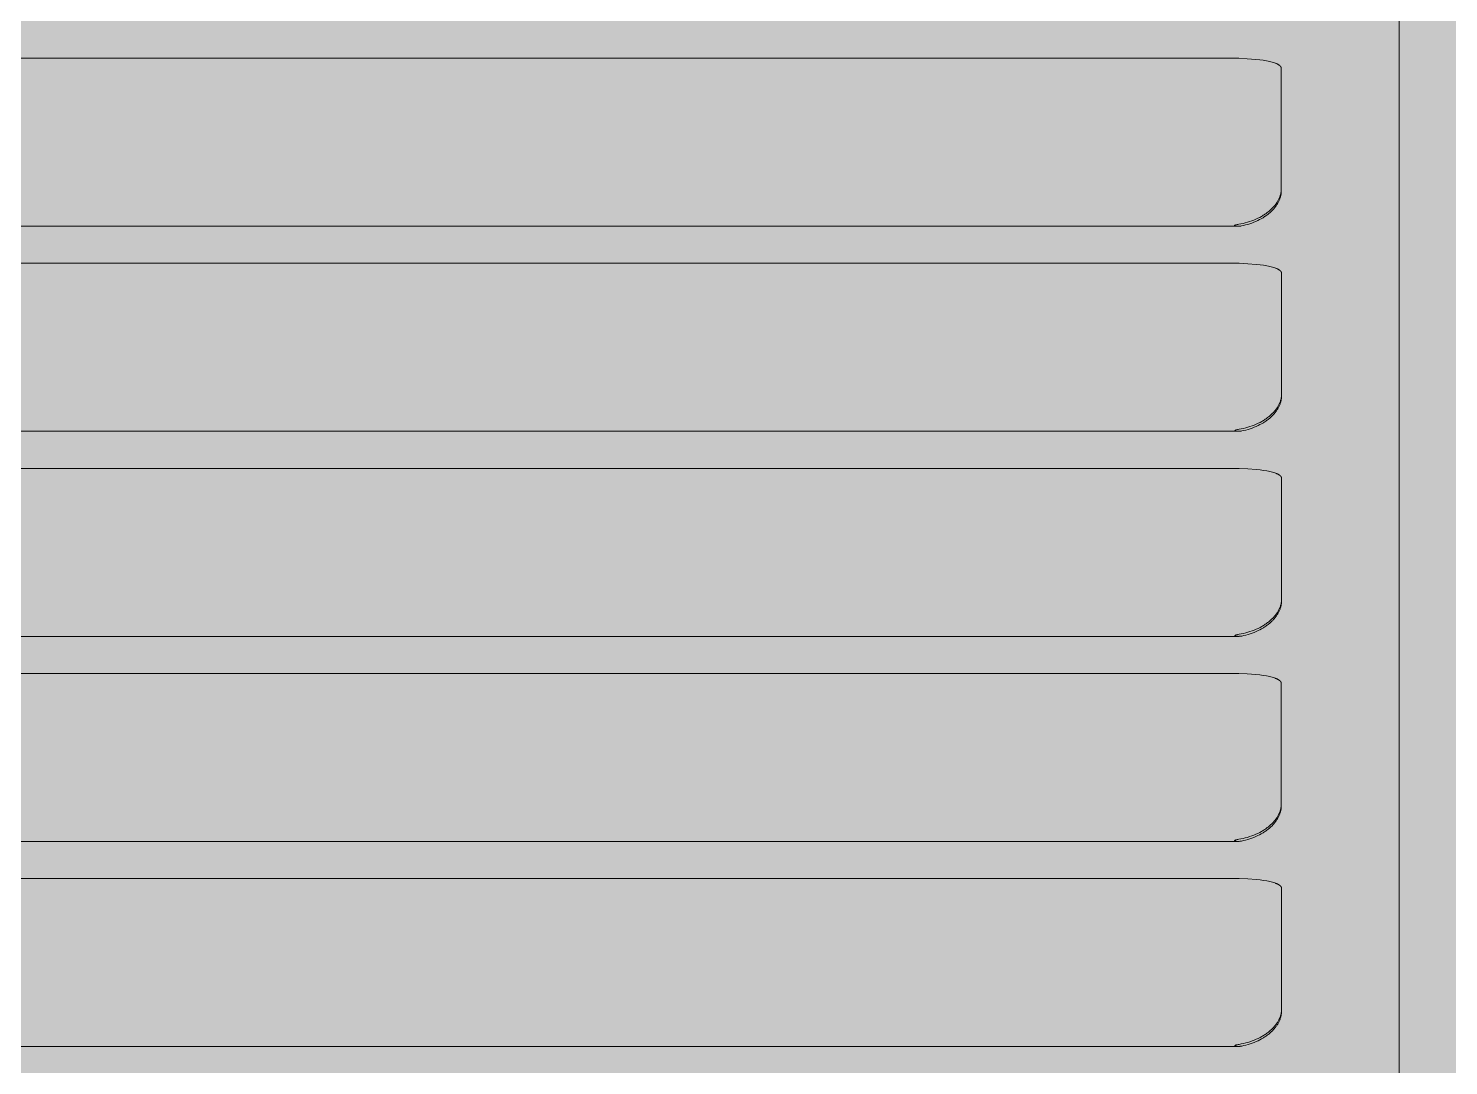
# Model space of a CAD drawing. Header units: millimetres. Extents: x 126 to 12547, y 1644 to 26714.
# Drawn here: x 1131.2 to 1217.8, y 25520.4 to 25583.6 of the extents above; entities that cross this region are included whole.
import ezdxf

# ---------------------------------------------------------------- set-up
doc = ezdxf.new("R2010")
doc.units = ezdxf.units.MM
doc.linetypes.add('CONTINUA', pattern=[0])
doc.layers.add('cono piramide', color=4, linetype='Continuous')
for name, color, linetype, lineweight in [('F_ARREDI_pareti', 1, 'Continuous', 0), ('F_INFISSI', 4, 'Continuous', 5), ('F_MINERAL WALL', 6, 'Continuous', 5), ('F_Tendaggio', 252, 'Continuous', 5), ('F_VETRO', 140, 'Continuous', 5)]:
    doc.layers.add(name, color=color, linetype=linetype, lineweight=lineweight)

# ---------------------------------------------------------------- blocks, each defined once
blk = doc.blocks.new('TENDAGGIO_infisso piccolo_prospetto_fronte')
at = {"layer": 'F_Tendaggio'}
for points in [[(734793.782, 513679.289), (734687.539, 513679.289)], [(734793.782, 513679.289), (734793.823, 513679.288), (734794.345, 513679.263), (734794.866, 513679.221), (734795.098, 513679.195), (734795.314, 513679.165), (734795.514, 513679.132), (734795.607, 513679.114), (734795.696, 513679.095), (734795.78, 513679.075), (734795.859, 513679.054), (734795.934, 513679.033), (734796.003, 513679.01), (734796.036, 513678.998), (734796.067, 513678.987), (734796.097, 513678.975), (734796.126, 513678.962), (734796.154, 513678.95), (734796.18, 513678.937), (734796.205, 513678.924), (734796.228, 513678.911), (734796.251, 513678.898), (734796.261, 513678.891), (734796.271, 513678.884), (734796.281, 513678.877), (734796.291, 513678.871), (734796.3, 513678.864), (734796.309, 513678.857), (734796.317, 513678.85), (734796.325, 513678.843), (734796.333, 513678.835), (734796.34, 513678.828), (734796.347, 513678.821), (734796.354, 513678.814), (734796.361, 513678.807), (734796.366, 513678.799), (734796.372, 513678.792), (734796.377, 513678.785), (734796.38, 513678.781), (734796.382, 513678.777), (734796.385, 513678.773), (734796.387, 513678.77), (734796.389, 513678.766), (734796.391, 513678.762), (734796.393, 513678.758), (734796.395, 513678.754), (734796.397, 513678.751), (734796.398, 513678.747), (734796.4, 513678.743), (734796.401, 513678.739), (734796.403, 513678.735), (734796.404, 513678.732), (734796.405, 513678.728), (734796.406, 513678.724), (734796.407, 513678.72), (734796.408, 513678.716), (734796.409, 513678.712), (734796.41, 513678.708), (734796.411, 513678.704), (734796.411, 513678.7), (734796.412, 513678.697), (734796.412, 513678.693), (734796.413, 513678.689), (734796.413, 513678.685), (734796.413, 513678.681), (734796.413, 513671.33), (734796.412, 513671.287), (734796.41, 513671.243), (734796.406, 513671.2), (734796.401, 513671.156), (734796.395, 513671.113), (734796.387, 513671.069), (734796.377, 513671.025), (734796.367, 513670.982), (734796.354, 513670.938), (734796.341, 513670.895), (734796.325, 513670.851), (734796.309, 513670.808), (734796.291, 513670.765), (734796.272, 513670.722), (734796.251, 513670.679), (734796.229, 513670.636), (734796.205, 513670.594), (734796.18, 513670.551), (734796.154, 513670.509), (734796.126, 513670.467), (734796.098, 513670.426), (734796.067, 513670.385), (734796.036, 513670.344), (734796.003, 513670.304), (734795.969, 513670.263), (734795.934, 513670.224), (734795.897, 513670.184), (734795.86, 513670.145), (734795.82, 513670.107), (734795.78, 513670.069), (734795.739, 513670.031), (734795.696, 513669.994), (734795.652, 513669.957), (734795.607, 513669.921), (734795.561, 513669.885), (734795.514, 513669.85), (734795.465, 513669.816), (734795.416, 513669.782), (734795.366, 513669.749), (734795.314, 513669.717), (734795.262, 513669.685), (734795.208, 513669.654), (734795.098, 513669.593), (734794.984, 513669.536), (734794.867, 513669.482), (734794.741, 513669.429), (734794.614, 513669.381), (734794.485, 513669.336), (734794.355, 513669.295), (734794.223, 513669.259), (734794.091, 513669.227), (734793.957, 513669.199), (734793.823, 513669.175)], [(734793.561, 513669.091), (734793.561, 513669.09), (734793.561, 513669.09), (734793.561, 513669.09), (734793.561, 513669.09), (734793.561, 513669.089), (734793.561, 513669.089), (734793.561, 513669.089), (734793.561, 513669.089), (734793.562, 513669.089), (734793.562, 513669.088), (734793.562, 513669.088), (734793.562, 513669.088), (734793.562, 513669.088), (734793.562, 513669.088), (734793.562, 513669.087), (734793.562, 513669.087), (734793.562, 513669.087), (734793.562, 513669.087), (734793.562, 513669.087), (734793.562, 513669.086), (734793.562, 513669.086), (734793.562, 513669.086), (734793.563, 513669.086), (734793.563, 513669.086), (734793.563, 513669.085), (734793.563, 513669.085), (734793.563, 513669.085), (734793.564, 513669.084), (734793.564, 513669.084), (734793.564, 513669.083), (734793.564, 513669.083), (734793.565, 513669.083), (734793.565, 513669.082), (734793.565, 513669.082), (734793.566, 513669.082), (734793.566, 513669.081), (734793.566, 513669.081), (734793.567, 513669.081), (734793.568, 513669.08), (734793.568, 513669.08), (734793.569, 513669.079), (734793.57, 513669.079), (734793.571, 513669.078), (734793.572, 513669.077), (734793.572, 513669.077), (734793.573, 513669.076), (734793.574, 513669.076), (734793.576, 513669.075), (734793.578, 513669.074), (734793.579, 513669.074), (734793.582, 513669.073), (734793.594, 513669.069), (734793.606, 513669.066), (734793.618, 513669.063), (734793.63, 513669.06), (734793.643, 513669.058), (734793.655, 513669.056), (734793.667, 513669.055), (734793.705, 513669.051), (734793.731, 513669.05), (734793.756, 513669.049), (734793.781, 513669.049), (734793.807, 513669.049), (734793.832, 513669.05), (734793.857, 513669.051), (734793.883, 513669.053), (734793.908, 513669.056), (734793.933, 513669.059), (734793.958, 513669.063), (734793.983, 513669.067), (734794.111, 513669.095), (734794.239, 513669.127), (734794.366, 513669.162), (734794.491, 513669.202), (734794.616, 513669.245), (734794.739, 513669.292), (734794.86, 513669.343), (734794.979, 513669.398), (734795.09, 513669.453), (734795.197, 513669.511), (734795.3, 513669.572), (734795.351, 513669.604), (734795.4, 513669.636), (734795.448, 513669.668), (734795.495, 513669.701), (734795.541, 513669.735), (734795.587, 513669.769), (734795.631, 513669.804), (734795.674, 513669.84), (734795.716, 513669.875), (734795.757, 513669.912), (734795.796, 513669.948), (734795.834, 513669.985), (734795.872, 513670.022), (734795.908, 513670.06), (734795.942, 513670.098), (734795.976, 513670.136), (734796.009, 513670.175), (734796.04, 513670.214), (734796.07, 513670.253), (734796.099, 513670.293), (734796.127, 513670.333), (734796.153, 513670.373), (734796.178, 513670.413), (734796.202, 513670.454), (734796.225, 513670.495), (734796.246, 513670.536), (734796.266, 513670.577), (734796.285, 513670.618), (734796.303, 513670.659), (734796.319, 513670.7), (734796.334, 513670.741), (734796.348, 513670.782), (734796.36, 513670.824), (734796.371, 513670.865), (734796.381, 513670.907), (734796.389, 513670.948), (734796.397, 513670.99), (734796.402, 513671.031), (734796.407, 513671.073), (734796.41, 513671.114), (734796.412, 513671.155), (734796.413, 513671.287)], [(734687.433, 513669.049), (734793.781, 513669.049)], [(734793.823, 513669.175), (734793.766, 513669.164), (734793.719, 513669.154), (734793.675, 513669.143), (734793.653, 513669.137), (734793.631, 513669.131), (734793.618, 513669.126), (734793.611, 513669.124), (734793.604, 513669.121), (734793.598, 513669.119), (734793.591, 513669.116), (734793.588, 513669.114), (734793.585, 513669.113), (734793.582, 513669.111), (734793.579, 513669.109), (734793.577, 513669.108), (734793.575, 513669.107), (734793.573, 513669.106), (734793.572, 513669.106), (734793.571, 513669.105), (734793.571, 513669.104), (734793.57, 513669.104), (734793.569, 513669.103), (734793.568, 513669.102), (734793.567, 513669.102), (734793.567, 513669.101), (734793.566, 513669.1), (734793.566, 513669.1), (734793.566, 513669.1), (734793.565, 513669.099), (734793.565, 513669.099), (734793.564, 513669.098), (734793.564, 513669.098), (734793.564, 513669.097), (734793.563, 513669.097), (734793.563, 513669.096), (734793.563, 513669.096), (734793.563, 513669.096), (734793.563, 513669.096), (734793.563, 513669.095), (734793.562, 513669.095), (734793.562, 513669.095), (734793.562, 513669.095), (734793.562, 513669.094), (734793.562, 513669.094), (734793.562, 513669.094), (734793.562, 513669.093), (734793.562, 513669.093), (734793.562, 513669.093), (734793.562, 513669.093), (734793.562, 513669.092), (734793.561, 513669.092), (734793.561, 513669.092), (734793.561, 513669.091), (734793.561, 513669.091), (734793.561, 513669.091), (734793.561, 513669.091)], [(734793.803, 513666.792), (734687.56, 513666.792)], [(734793.803, 513666.792), (734793.844, 513666.791), (734794.366, 513666.766), (734794.887, 513666.724), (734795.118, 513666.698), (734795.334, 513666.668), (734795.534, 513666.635), (734795.628, 513666.617), (734795.716, 513666.598), (734795.801, 513666.578), (734795.88, 513666.557), (734795.954, 513666.535), (734796.024, 513666.513), (734796.056, 513666.501), (734796.088, 513666.489), (734796.118, 513666.477), (734796.147, 513666.465), (734796.174, 513666.452), (734796.201, 513666.44), (734796.225, 513666.427), (734796.249, 513666.414), (734796.271, 513666.4), (734796.282, 513666.394), (734796.292, 513666.387), (734796.302, 513666.38), (734796.311, 513666.373), (734796.32, 513666.366), (734796.329, 513666.359), (734796.338, 513666.352), (734796.346, 513666.345), (734796.354, 513666.338), (734796.361, 513666.331), (734796.368, 513666.324), (734796.375, 513666.316), (734796.381, 513666.309), (734796.387, 513666.302), (734796.393, 513666.295), (734796.398, 513666.287), (734796.4, 513666.283), (734796.403, 513666.28), (734796.405, 513666.276), (734796.407, 513666.272), (734796.409, 513666.268), (734796.411, 513666.265), (734796.413, 513666.261), (734796.415, 513666.257), (734796.417, 513666.253), (734796.419, 513666.249), (734796.42, 513666.246), (734796.422, 513666.242), (734796.423, 513666.238), (734796.425, 513666.234), (734796.426, 513666.23), (734796.427, 513666.226), (734796.428, 513666.223), (734796.429, 513666.219), (734796.43, 513666.215), (734796.431, 513666.211), (734796.431, 513666.207), (734796.432, 513666.203), (734796.432, 513666.199), (734796.433, 513666.195), (734796.433, 513666.191), (734796.433, 513666.187), (734796.433, 513666.183), (734796.434, 513658.833), (734796.433, 513658.79), (734796.431, 513658.746), (734796.427, 513658.702), (734796.422, 513658.659), (734796.415, 513658.615), (734796.407, 513658.572), (734796.398, 513658.528), (734796.387, 513658.484), (734796.375, 513658.441), (734796.361, 513658.397), (734796.346, 513658.354), (734796.329, 513658.311), (734796.311, 513658.267), (734796.292, 513658.224), (734796.271, 513658.181), (734796.249, 513658.139), (734796.226, 513658.096), (734796.201, 513658.054), (734796.175, 513658.012), (734796.147, 513657.97), (734796.118, 513657.929), (734796.088, 513657.887), (734796.057, 513657.847), (734796.024, 513657.806), (734795.99, 513657.766), (734795.954, 513657.726), (734795.918, 513657.687), (734795.88, 513657.648), (734795.841, 513657.609), (734795.801, 513657.571), (734795.759, 513657.534), (734795.716, 513657.496), (734795.673, 513657.46), (734795.628, 513657.424), (734795.581, 513657.388), (734795.534, 513657.353), (734795.486, 513657.319), (734795.437, 513657.285), (734795.386, 513657.252), (734795.335, 513657.219), (734795.282, 513657.187), (734795.229, 513657.156), (734795.119, 513657.096), (734795.005, 513657.039), (734794.887, 513656.985), (734794.762, 513656.932), (734794.634, 513656.883), (734794.505, 513656.839), (734794.375, 513656.798), (734794.244, 513656.762), (734794.111, 513656.729), (734793.978, 513656.701), (734793.844, 513656.677)], [(734793.582, 513656.593), (734793.582, 513656.593), (734793.582, 513656.593), (734793.582, 513656.592), (734793.582, 513656.592), (734793.582, 513656.592), (734793.582, 513656.592), (734793.582, 513656.592), (734793.582, 513656.591), (734793.582, 513656.591), (734793.582, 513656.591), (734793.582, 513656.591), (734793.582, 513656.591), (734793.582, 513656.59), (734793.582, 513656.59), (734793.582, 513656.59), (734793.582, 513656.59), (734793.583, 513656.59), (734793.583, 513656.589), (734793.583, 513656.589), (734793.583, 513656.589), (734793.583, 513656.589), (734793.583, 513656.589), (734793.583, 513656.588), (734793.583, 513656.588), (734793.583, 513656.588), (734793.584, 513656.588), (734793.584, 513656.587), (734793.584, 513656.587), (734793.584, 513656.586), (734793.585, 513656.586), (734793.585, 513656.586), (734793.585, 513656.585), (734793.586, 513656.585), (734793.586, 513656.585), (734793.586, 513656.584), (734793.587, 513656.584), (734793.587, 513656.584), (734793.587, 513656.583), (734793.588, 513656.583), (734793.589, 513656.582), (734793.59, 513656.582), (734793.59, 513656.581), (734793.591, 513656.581), (734793.592, 513656.58), (734793.593, 513656.58), (734793.594, 513656.579), (734793.595, 513656.579), (734793.596, 513656.578), (734793.598, 513656.577), (734793.6, 513656.576), (734793.602, 513656.575), (734793.614, 513656.571), (734793.626, 513656.568), (734793.639, 513656.565), (734793.651, 513656.563), (734793.663, 513656.561), (734793.676, 513656.559), (734793.688, 513656.557), (734793.726, 513656.554), (734793.751, 513656.553), (734793.776, 513656.552), (734793.802, 513656.551), (734793.827, 513656.552), (734793.852, 513656.552), (734793.878, 513656.554), (734793.903, 513656.556), (734793.928, 513656.558), (734793.954, 513656.562), (734793.979, 513656.566), (734794.004, 513656.57), (734794.132, 513656.598), (734794.26, 513656.629), (734794.386, 513656.665), (734794.512, 513656.704), (734794.636, 513656.748), (734794.759, 513656.795), (734794.88, 513656.846), (734795, 513656.9), (734795.11, 513656.956), (734795.218, 513657.014), (734795.321, 513657.075), (734795.371, 513657.106), (734795.42, 513657.138), (734795.469, 513657.171), (734795.516, 513657.204), (734795.562, 513657.238), (734795.607, 513657.272), (734795.651, 513657.307), (734795.694, 513657.342), (734795.736, 513657.378), (734795.777, 513657.414), (734795.817, 513657.451), (734795.855, 513657.488), (734795.892, 513657.525), (734795.928, 513657.563), (734795.963, 513657.601), (734795.997, 513657.639), (734796.029, 513657.678), (734796.06, 513657.717), (734796.09, 513657.756), (734796.119, 513657.795), (734796.147, 513657.835), (734796.173, 513657.875), (734796.199, 513657.916), (734796.223, 513657.957), (734796.245, 513657.997), (734796.267, 513658.038), (734796.287, 513658.079), (734796.306, 513658.12), (734796.323, 513658.161), (734796.339, 513658.202), (734796.354, 513658.244), (734796.368, 513658.285), (734796.38, 513658.326), (734796.392, 513658.368), (734796.401, 513658.409), (734796.41, 513658.451), (734796.417, 513658.492), (734796.423, 513658.534), (734796.428, 513658.575), (734796.431, 513658.617), (734796.433, 513658.658), (734796.434, 513658.79)], [(734687.454, 513656.551), (734793.802, 513656.551)], [(734793.844, 513656.677), (734793.787, 513656.667), (734793.739, 513656.657), (734793.695, 513656.646), (734793.673, 513656.64), (734793.652, 513656.633), (734793.638, 513656.629), (734793.632, 513656.627), (734793.625, 513656.624), (734793.618, 513656.621), (734793.612, 513656.619), (734793.609, 513656.617), (734793.605, 513656.615), (734793.602, 513656.614), (734793.599, 513656.612), (734793.597, 513656.611), (734793.596, 513656.61), (734793.594, 513656.609), (734793.593, 513656.608), (734793.592, 513656.608), (734793.591, 513656.607), (734793.59, 513656.606), (734793.589, 513656.606), (734793.589, 513656.605), (734793.588, 513656.604), (734793.587, 513656.603), (734793.587, 513656.603), (734793.586, 513656.603), (734793.586, 513656.602), (734793.586, 513656.602), (734793.585, 513656.601), (734793.585, 513656.601), (734793.585, 513656.6), (734793.584, 513656.6), (734793.584, 513656.599), (734793.584, 513656.599), (734793.584, 513656.599), (734793.583, 513656.599), (734793.583, 513656.598), (734793.583, 513656.598), (734793.583, 513656.598), (734793.583, 513656.597), (734793.583, 513656.597), (734793.583, 513656.597), (734793.583, 513656.597), (734793.582, 513656.596), (734793.582, 513656.596), (734793.582, 513656.596), (734793.582, 513656.596), (734793.582, 513656.595), (734793.582, 513656.595), (734793.582, 513656.595), (734793.582, 513656.594), (734793.582, 513656.594), (734793.582, 513656.594), (734793.582, 513656.593), (734793.582, 513656.593)], [(734793.803, 513654.294), (734687.56, 513654.294)], [(734793.803, 513654.294), (734793.844, 513654.293), (734794.366, 513654.268), (734794.887, 513654.226), (734795.118, 513654.2), (734795.334, 513654.17), (734795.534, 513654.137), (734795.628, 513654.119), (734795.716, 513654.1), (734795.801, 513654.08), (734795.88, 513654.059), (734795.954, 513654.038), (734796.024, 513654.015), (734796.056, 513654.003), (734796.088, 513653.992), (734796.118, 513653.979), (734796.147, 513653.967), (734796.174, 513653.955), (734796.201, 513653.942), (734796.225, 513653.929), (734796.249, 513653.916), (734796.271, 513653.903), (734796.282, 513653.896), (734796.292, 513653.889), (734796.302, 513653.882), (734796.311, 513653.875), (734796.32, 513653.869), (734796.329, 513653.862), (734796.338, 513653.855), (734796.346, 513653.847), (734796.354, 513653.84), (734796.361, 513653.833), (734796.368, 513653.826), (734796.375, 513653.819), (734796.381, 513653.811), (734796.387, 513653.804), (734796.393, 513653.797), (734796.398, 513653.789), (734796.4, 513653.786), (734796.403, 513653.782), (734796.405, 513653.778), (734796.407, 513653.774), (734796.409, 513653.771), (734796.411, 513653.767), (734796.413, 513653.763), (734796.415, 513653.759), (734796.417, 513653.756), (734796.419, 513653.752), (734796.42, 513653.748), (734796.422, 513653.744), (734796.423, 513653.74), (734796.425, 513653.736), (734796.426, 513653.733), (734796.427, 513653.729), (734796.428, 513653.725), (734796.429, 513653.721), (734796.43, 513653.717), (734796.431, 513653.713), (734796.431, 513653.709), (734796.432, 513653.705), (734796.432, 513653.701), (734796.433, 513653.697), (734796.433, 513653.694), (734796.433, 513653.69), (734796.433, 513653.686), (734796.434, 513646.335), (734796.433, 513646.292), (734796.431, 513646.248), (734796.427, 513646.205), (734796.422, 513646.161), (734796.415, 513646.117), (734796.407, 513646.074), (734796.398, 513646.03), (734796.387, 513645.987), (734796.375, 513645.943), (734796.361, 513645.9), (734796.346, 513645.856), (734796.329, 513645.813), (734796.311, 513645.77), (734796.292, 513645.727), (734796.271, 513645.684), (734796.249, 513645.641), (734796.226, 513645.598), (734796.201, 513645.556), (734796.175, 513645.514), (734796.147, 513645.472), (734796.118, 513645.431), (734796.088, 513645.39), (734796.057, 513645.349), (734796.024, 513645.308), (734795.99, 513645.268), (734795.954, 513645.229), (734795.918, 513645.189), (734795.88, 513645.15), (734795.841, 513645.112), (734795.801, 513645.073), (734795.759, 513645.036), (734795.716, 513644.999), (734795.673, 513644.962), (734795.628, 513644.926), (734795.581, 513644.89), (734795.534, 513644.855), (734795.486, 513644.821), (734795.437, 513644.787), (734795.386, 513644.754), (734795.335, 513644.722), (734795.282, 513644.69), (734795.229, 513644.659), (734795.119, 513644.598), (734795.005, 513644.541), (734794.887, 513644.487), (734794.762, 513644.434), (734794.634, 513644.386), (734794.505, 513644.341), (734794.375, 513644.3), (734794.244, 513644.264), (734794.111, 513644.232), (734793.978, 513644.203), (734793.844, 513644.179)], [(734793.582, 513644.095), (734793.582, 513644.095), (734793.582, 513644.095), (734793.582, 513644.095), (734793.582, 513644.095), (734793.582, 513644.094), (734793.582, 513644.094), (734793.582, 513644.094), (734793.582, 513644.094), (734793.582, 513644.093), (734793.582, 513644.093), (734793.582, 513644.093), (734793.582, 513644.093), (734793.582, 513644.093), (734793.582, 513644.092), (734793.582, 513644.092), (734793.582, 513644.092), (734793.583, 513644.092), (734793.583, 513644.092), (734793.583, 513644.091), (734793.583, 513644.091), (734793.583, 513644.091), (734793.583, 513644.091), (734793.583, 513644.091), (734793.583, 513644.091), (734793.583, 513644.09), (734793.584, 513644.09), (734793.584, 513644.089), (734793.584, 513644.089), (734793.584, 513644.089), (734793.585, 513644.088), (734793.585, 513644.088), (734793.585, 513644.088), (734793.586, 513644.087), (734793.586, 513644.087), (734793.586, 513644.087), (734793.587, 513644.086), (734793.587, 513644.086), (734793.587, 513644.086), (734793.588, 513644.085), (734793.589, 513644.085), (734793.59, 513644.084), (734793.59, 513644.083), (734793.591, 513644.083), (734793.592, 513644.082), (734793.593, 513644.082), (734793.594, 513644.081), (734793.595, 513644.081), (734793.596, 513644.08), (734793.598, 513644.079), (734793.6, 513644.079), (734793.602, 513644.077), (734793.614, 513644.074), (734793.626, 513644.07), (734793.639, 513644.068), (734793.651, 513644.065), (734793.663, 513644.063), (734793.676, 513644.061), (734793.688, 513644.059), (734793.726, 513644.056), (734793.751, 513644.055), (734793.776, 513644.054), (734793.802, 513644.054), (734793.827, 513644.054), (734793.852, 513644.055), (734793.878, 513644.056), (734793.903, 513644.058), (734793.928, 513644.061), (734793.954, 513644.064), (734793.979, 513644.068), (734794.004, 513644.072), (734794.132, 513644.1), (734794.26, 513644.131), (734794.386, 513644.167), (734794.512, 513644.206), (734794.636, 513644.25), (734794.759, 513644.297), (734794.88, 513644.348), (734795, 513644.403), (734795.11, 513644.458), (734795.218, 513644.516), (734795.321, 513644.577), (734795.371, 513644.609), (734795.42, 513644.641), (734795.469, 513644.673), (734795.516, 513644.706), (734795.562, 513644.74), (734795.607, 513644.774), (734795.651, 513644.809), (734795.694, 513644.844), (734795.736, 513644.88), (734795.777, 513644.917), (734795.817, 513644.953), (734795.855, 513644.99), (734795.892, 513645.027), (734795.928, 513645.065), (734795.963, 513645.103), (734795.997, 513645.141), (734796.029, 513645.18), (734796.06, 513645.219), (734796.09, 513645.258), (734796.119, 513645.298), (734796.147, 513645.338), (734796.173, 513645.378), (734796.199, 513645.418), (734796.223, 513645.459), (734796.245, 513645.5), (734796.267, 513645.541), (734796.287, 513645.581), (734796.306, 513645.622), (734796.323, 513645.663), (734796.339, 513645.705), (734796.354, 513645.746), (734796.368, 513645.787), (734796.38, 513645.829), (734796.392, 513645.87), (734796.401, 513645.911), (734796.41, 513645.953), (734796.417, 513645.994), (734796.423, 513646.036), (734796.428, 513646.077), (734796.431, 513646.119), (734796.433, 513646.16), (734796.434, 513646.292)], [(734687.454, 513644.054), (734793.802, 513644.054)], [(734793.844, 513644.179), (734793.787, 513644.169), (734793.739, 513644.159), (734793.695, 513644.148), (734793.673, 513644.142), (734793.652, 513644.136), (734793.638, 513644.131), (734793.632, 513644.129), (734793.625, 513644.126), (734793.618, 513644.124), (734793.612, 513644.121), (734793.609, 513644.119), (734793.605, 513644.118), (734793.602, 513644.116), (734793.599, 513644.114), (734793.597, 513644.113), (734793.596, 513644.112), (734793.594, 513644.111), (734793.593, 513644.11), (734793.592, 513644.11), (734793.591, 513644.109), (734793.59, 513644.109), (734793.589, 513644.108), (734793.589, 513644.107), (734793.588, 513644.106), (734793.587, 513644.106), (734793.587, 513644.105), (734793.586, 513644.105), (734793.586, 513644.105), (734793.586, 513644.104), (734793.585, 513644.104), (734793.585, 513644.103), (734793.585, 513644.103), (734793.584, 513644.102), (734793.584, 513644.102), (734793.584, 513644.101), (734793.584, 513644.101), (734793.583, 513644.101), (734793.583, 513644.101), (734793.583, 513644.1), (734793.583, 513644.1), (734793.583, 513644.1), (734793.583, 513644.099), (734793.583, 513644.099), (734793.583, 513644.099), (734793.582, 513644.099), (734793.582, 513644.098), (734793.582, 513644.098), (734793.582, 513644.098), (734793.582, 513644.097), (734793.582, 513644.097), (734793.582, 513644.097), (734793.582, 513644.097), (734793.582, 513644.096), (734793.582, 513644.096), (734793.582, 513644.096), (734793.582, 513644.095)], [(734793.782, 513641.796), (734687.539, 513641.796)], [(734793.782, 513641.796), (734793.823, 513641.795), (734794.345, 513641.77), (734794.866, 513641.728), (734795.098, 513641.702), (734795.314, 513641.672), (734795.514, 513641.639), (734795.607, 513641.621), (734795.696, 513641.602), (734795.78, 513641.582), (734795.859, 513641.561), (734795.934, 513641.539), (734796.003, 513641.517), (734796.036, 513641.505), (734796.067, 513641.493), (734796.097, 513641.481), (734796.126, 513641.469), (734796.154, 513641.457), (734796.18, 513641.444), (734796.205, 513641.431), (734796.228, 513641.418), (734796.251, 513641.405), (734796.261, 513641.398), (734796.271, 513641.391), (734796.281, 513641.384), (734796.291, 513641.377), (734796.3, 513641.37), (734796.309, 513641.363), (734796.317, 513641.356), (734796.325, 513641.349), (734796.333, 513641.342), (734796.34, 513641.335), (734796.347, 513641.328), (734796.354, 513641.321), (734796.361, 513641.313), (734796.366, 513641.306), (734796.372, 513641.299), (734796.377, 513641.291), (734796.38, 513641.288), (734796.382, 513641.284), (734796.385, 513641.28), (734796.387, 513641.276), (734796.389, 513641.273), (734796.391, 513641.269), (734796.393, 513641.265), (734796.395, 513641.261), (734796.397, 513641.257), (734796.398, 513641.254), (734796.4, 513641.25), (734796.401, 513641.246), (734796.403, 513641.242), (734796.404, 513641.238), (734796.405, 513641.234), (734796.406, 513641.231), (734796.407, 513641.227), (734796.408, 513641.223), (734796.409, 513641.219), (734796.41, 513641.215), (734796.411, 513641.211), (734796.411, 513641.207), (734796.412, 513641.203), (734796.412, 513641.199), (734796.413, 513641.195), (734796.413, 513641.191), (734796.413, 513641.188), (734796.413, 513633.837), (734796.412, 513633.794), (734796.41, 513633.75), (734796.406, 513633.707), (734796.401, 513633.663), (734796.395, 513633.619), (734796.387, 513633.576), (734796.377, 513633.532), (734796.367, 513633.488), (734796.354, 513633.445), (734796.341, 513633.401), (734796.325, 513633.358), (734796.309, 513633.315), (734796.291, 513633.272), (734796.272, 513633.229), (734796.251, 513633.186), (734796.229, 513633.143), (734796.205, 513633.1), (734796.18, 513633.058), (734796.154, 513633.016), (734796.126, 513632.974), (734796.098, 513632.933), (734796.067, 513632.892), (734796.036, 513632.851), (734796.003, 513632.81), (734795.969, 513632.77), (734795.934, 513632.73), (734795.897, 513632.691), (734795.86, 513632.652), (734795.82, 513632.613), (734795.78, 513632.575), (734795.739, 513632.538), (734795.696, 513632.501), (734795.652, 513632.464), (734795.607, 513632.428), (734795.561, 513632.392), (734795.514, 513632.357), (734795.465, 513632.323), (734795.416, 513632.289), (734795.366, 513632.256), (734795.314, 513632.223), (734795.262, 513632.192), (734795.208, 513632.16), (734795.098, 513632.1), (734794.984, 513632.043), (734794.867, 513631.989), (734794.741, 513631.936), (734794.614, 513631.888), (734794.485, 513631.843), (734794.355, 513631.802), (734794.223, 513631.766), (734794.091, 513631.733), (734793.957, 513631.705), (734793.823, 513631.681)], [(734793.561, 513631.597), (734793.561, 513631.597), (734793.561, 513631.597), (734793.561, 513631.597), (734793.561, 513631.596), (734793.561, 513631.596), (734793.561, 513631.596), (734793.561, 513631.596), (734793.561, 513631.596), (734793.562, 513631.595), (734793.562, 513631.595), (734793.562, 513631.595), (734793.562, 513631.595), (734793.562, 513631.595), (734793.562, 513631.594), (734793.562, 513631.594), (734793.562, 513631.594), (734793.562, 513631.594), (734793.562, 513631.594), (734793.562, 513631.593), (734793.562, 513631.593), (734793.562, 513631.593), (734793.562, 513631.593), (734793.563, 513631.593), (734793.563, 513631.592), (734793.563, 513631.592), (734793.563, 513631.592), (734793.563, 513631.591), (734793.564, 513631.591), (734793.564, 513631.591), (734793.564, 513631.59), (734793.564, 513631.59), (734793.565, 513631.59), (734793.565, 513631.589), (734793.565, 513631.589), (734793.566, 513631.589), (734793.566, 513631.588), (734793.566, 513631.588), (734793.567, 513631.588), (734793.568, 513631.587), (734793.568, 513631.586), (734793.569, 513631.586), (734793.57, 513631.585), (734793.571, 513631.585), (734793.572, 513631.584), (734793.572, 513631.584), (734793.573, 513631.583), (734793.574, 513631.583), (734793.576, 513631.582), (734793.578, 513631.581), (734793.579, 513631.58), (734793.582, 513631.579), (734793.594, 513631.576), (734793.606, 513631.572), (734793.618, 513631.569), (734793.63, 513631.567), (734793.643, 513631.565), (734793.655, 513631.563), (734793.667, 513631.561), (734793.705, 513631.558), (734793.731, 513631.557), (734793.756, 513631.556), (734793.781, 513631.556), (734793.807, 513631.556), (734793.832, 513631.557), (734793.857, 513631.558), (734793.883, 513631.56), (734793.908, 513631.563), (734793.933, 513631.566), (734793.958, 513631.57), (734793.983, 513631.574), (734794.111, 513631.602), (734794.239, 513631.633), (734794.366, 513631.669), (734794.491, 513631.708), (734794.616, 513631.752), (734794.739, 513631.799), (734794.86, 513631.85), (734794.979, 513631.904), (734795.09, 513631.96), (734795.197, 513632.018), (734795.3, 513632.079), (734795.351, 513632.11), (734795.4, 513632.142), (734795.448, 513632.175), (734795.495, 513632.208), (734795.541, 513632.242), (734795.587, 513632.276), (734795.631, 513632.311), (734795.674, 513632.346), (734795.716, 513632.382), (734795.757, 513632.419), (734795.796, 513632.455), (734795.834, 513632.492), (734795.872, 513632.529), (734795.908, 513632.567), (734795.942, 513632.605), (734795.976, 513632.643), (734796.009, 513632.682), (734796.04, 513632.721), (734796.07, 513632.76), (734796.099, 513632.8), (734796.127, 513632.839), (734796.153, 513632.88), (734796.178, 513632.92), (734796.202, 513632.961), (734796.225, 513633.002), (734796.246, 513633.043), (734796.266, 513633.083), (734796.285, 513633.124), (734796.303, 513633.165), (734796.319, 513633.206), (734796.334, 513633.248), (734796.348, 513633.289), (734796.36, 513633.33), (734796.371, 513633.372), (734796.381, 513633.413), (734796.389, 513633.455), (734796.397, 513633.496), (734796.402, 513633.538), (734796.407, 513633.579), (734796.41, 513633.621), (734796.412, 513633.662), (734796.413, 513633.794)], [(734793.823, 513631.681), (734793.766, 513631.671), (734793.719, 513631.661), (734793.675, 513631.65), (734793.653, 513631.644), (734793.631, 513631.638), (734793.618, 513631.633), (734793.611, 513631.631), (734793.604, 513631.628), (734793.598, 513631.626), (734793.591, 513631.623), (734793.588, 513631.621), (734793.585, 513631.62), (734793.582, 513631.618), (734793.579, 513631.616), (734793.577, 513631.615), (734793.575, 513631.614), (734793.573, 513631.613), (734793.572, 513631.612), (734793.571, 513631.612), (734793.571, 513631.611), (734793.57, 513631.61), (734793.569, 513631.61), (734793.568, 513631.609), (734793.567, 513631.608), (734793.567, 513631.608), (734793.566, 513631.607), (734793.566, 513631.607), (734793.566, 513631.606), (734793.565, 513631.606), (734793.565, 513631.606), (734793.564, 513631.605), (734793.564, 513631.605), (734793.564, 513631.604), (734793.563, 513631.604), (734793.563, 513631.603), (734793.563, 513631.603), (734793.563, 513631.603), (734793.563, 513631.602), (734793.563, 513631.602), (734793.562, 513631.602), (734793.562, 513631.602), (734793.562, 513631.601), (734793.562, 513631.601), (734793.562, 513631.601), (734793.562, 513631.601), (734793.562, 513631.6), (734793.562, 513631.6), (734793.562, 513631.6), (734793.562, 513631.599), (734793.562, 513631.599), (734793.561, 513631.599), (734793.561, 513631.598), (734793.561, 513631.598), (734793.561, 513631.598), (734793.561, 513631.598), (734793.561, 513631.597)], [(734687.433, 513631.556), (734793.781, 513631.556)], [(734793.803, 513629.299), (734687.56, 513629.299)], [(734793.803, 513629.299), (734793.844, 513629.298), (734794.366, 513629.273), (734794.887, 513629.23), (734795.118, 513629.204), (734795.334, 513629.175), (734795.534, 513629.142), (734795.628, 513629.123), (734795.716, 513629.104), (734795.801, 513629.085), (734795.88, 513629.064), (734795.954, 513629.042), (734796.024, 513629.019), (734796.056, 513629.008), (734796.088, 513628.996), (734796.118, 513628.984), (734796.147, 513628.972), (734796.174, 513628.959), (734796.201, 513628.947), (734796.225, 513628.934), (734796.249, 513628.921), (734796.271, 513628.907), (734796.282, 513628.9), (734796.292, 513628.894), (734796.302, 513628.887), (734796.311, 513628.88), (734796.32, 513628.873), (734796.329, 513628.866), (734796.338, 513628.859), (734796.346, 513628.852), (734796.354, 513628.845), (734796.361, 513628.838), (734796.368, 513628.83), (734796.375, 513628.823), (734796.381, 513628.816), (734796.387, 513628.809), (734796.393, 513628.801), (734796.398, 513628.794), (734796.4, 513628.79), (734796.403, 513628.786), (734796.405, 513628.783), (734796.407, 513628.779), (734796.409, 513628.775), (734796.411, 513628.771), (734796.413, 513628.768), (734796.415, 513628.764), (734796.417, 513628.76), (734796.419, 513628.756), (734796.42, 513628.752), (734796.422, 513628.749), (734796.423, 513628.745), (734796.425, 513628.741), (734796.426, 513628.737), (734796.427, 513628.733), (734796.428, 513628.729), (734796.429, 513628.725), (734796.43, 513628.722), (734796.431, 513628.718), (734796.431, 513628.714), (734796.432, 513628.71), (734796.432, 513628.706), (734796.433, 513628.702), (734796.433, 513628.698), (734796.433, 513628.694), (734796.433, 513628.69), (734796.434, 513621.34), (734796.433, 513621.296), (734796.431, 513621.253), (734796.427, 513621.209), (734796.422, 513621.166), (734796.415, 513621.122), (734796.407, 513621.078), (734796.398, 513621.035), (734796.387, 513620.991), (734796.375, 513620.948), (734796.361, 513620.904), (734796.346, 513620.861), (734796.329, 513620.817), (734796.311, 513620.774), (734796.292, 513620.731), (734796.271, 513620.688), (734796.249, 513620.645), (734796.226, 513620.603), (734796.201, 513620.561), (734796.175, 513620.519), (734796.147, 513620.477), (734796.118, 513620.435), (734796.088, 513620.394), (734796.057, 513620.353), (734796.024, 513620.313), (734795.99, 513620.273), (734795.954, 513620.233), (734795.918, 513620.194), (734795.88, 513620.155), (734795.841, 513620.116), (734795.801, 513620.078), (734795.759, 513620.04), (734795.716, 513620.003), (734795.673, 513619.966), (734795.628, 513619.93), (734795.581, 513619.895), (734795.534, 513619.86), (734795.486, 513619.825), (734795.437, 513619.792), (734795.386, 513619.759), (734795.335, 513619.726), (734795.282, 513619.694), (734795.229, 513619.663), (734795.119, 513619.603), (734795.005, 513619.546), (734794.887, 513619.491), (734794.762, 513619.439), (734794.634, 513619.39), (734794.505, 513619.345), (734794.375, 513619.305), (734794.244, 513619.268), (734794.111, 513619.236), (734793.978, 513619.208), (734793.844, 513619.184)], [(734793.582, 513619.1), (734793.582, 513619.1), (734793.582, 513619.099), (734793.582, 513619.099), (734793.582, 513619.099), (734793.582, 513619.099), (734793.582, 513619.099), (734793.582, 513619.098), (734793.582, 513619.098), (734793.582, 513619.098), (734793.582, 513619.098), (734793.582, 513619.098), (734793.582, 513619.097), (734793.582, 513619.097), (734793.582, 513619.097), (734793.582, 513619.097), (734793.582, 513619.097), (734793.583, 513619.096), (734793.583, 513619.096), (734793.583, 513619.096), (734793.583, 513619.096), (734793.583, 513619.096), (734793.583, 513619.095), (734793.583, 513619.095), (734793.583, 513619.095), (734793.583, 513619.095), (734793.584, 513619.094), (734793.584, 513619.094), (734793.584, 513619.094), (734793.584, 513619.093), (734793.585, 513619.093), (734793.585, 513619.093), (734793.585, 513619.092), (734793.586, 513619.092), (734793.586, 513619.091), (734793.586, 513619.091), (734793.587, 513619.091), (734793.587, 513619.091), (734793.587, 513619.09), (734793.588, 513619.09), (734793.589, 513619.089), (734793.59, 513619.088), (734793.59, 513619.088), (734793.591, 513619.087), (734793.592, 513619.087), (734793.593, 513619.086), (734793.594, 513619.086), (734793.595, 513619.085), (734793.596, 513619.085), (734793.598, 513619.084), (734793.6, 513619.083), (734793.602, 513619.082), (734793.614, 513619.078), (734793.626, 513619.075), (734793.639, 513619.072), (734793.651, 513619.069), (734793.663, 513619.067), (734793.676, 513619.065), (734793.688, 513619.064), (734793.726, 513619.061), (734793.751, 513619.059), (734793.776, 513619.059), (734793.802, 513619.058), (734793.827, 513619.058), (734793.852, 513619.059), (734793.878, 513619.061), (734793.903, 513619.063), (734793.928, 513619.065), (734793.954, 513619.068), (734793.979, 513619.072), (734794.004, 513619.077), (734794.132, 513619.104), (734794.26, 513619.136), (734794.386, 513619.171), (734794.512, 513619.211), (734794.636, 513619.254), (734794.759, 513619.301), (734794.88, 513619.352), (734795, 513619.407), (734795.11, 513619.463), (734795.218, 513619.521), (734795.321, 513619.582), (734795.371, 513619.613), (734795.42, 513619.645), (734795.469, 513619.678), (734795.516, 513619.711), (734795.562, 513619.745), (734795.607, 513619.779), (734795.651, 513619.814), (734795.694, 513619.849), (734795.736, 513619.885), (734795.777, 513619.921), (734795.817, 513619.958), (734795.855, 513619.994), (734795.892, 513620.032), (734795.928, 513620.069), (734795.963, 513620.107), (734795.997, 513620.146), (734796.029, 513620.184), (734796.06, 513620.223), (734796.09, 513620.263), (734796.119, 513620.302), (734796.147, 513620.342), (734796.173, 513620.382), (734796.199, 513620.423), (734796.223, 513620.463), (734796.245, 513620.504), (734796.267, 513620.545), (734796.287, 513620.586), (734796.306, 513620.627), (734796.323, 513620.668), (734796.339, 513620.709), (734796.354, 513620.75), (734796.368, 513620.792), (734796.38, 513620.833), (734796.392, 513620.874), (734796.401, 513620.916), (734796.41, 513620.957), (734796.417, 513620.999), (734796.423, 513621.04), (734796.428, 513621.082), (734796.431, 513621.123), (734796.433, 513621.165), (734796.434, 513621.296)], [(734687.454, 513619.058), (734793.802, 513619.058)], [(734793.844, 513619.184), (734793.787, 513619.174), (734793.739, 513619.164), (734793.695, 513619.153), (734793.673, 513619.147), (734793.652, 513619.14), (734793.638, 513619.136), (734793.632, 513619.133), (734793.625, 513619.131), (734793.618, 513619.128), (734793.612, 513619.125), (734793.609, 513619.124), (734793.605, 513619.122), (734793.602, 513619.121), (734793.599, 513619.119), (734793.597, 513619.118), (734793.596, 513619.117), (734793.594, 513619.116), (734793.593, 513619.115), (734793.592, 513619.114), (734793.591, 513619.114), (734793.59, 513619.113), (734793.589, 513619.112), (734793.589, 513619.112), (734793.588, 513619.111), (734793.587, 513619.11), (734793.587, 513619.11), (734793.586, 513619.109), (734793.586, 513619.109), (734793.586, 513619.109), (734793.585, 513619.108), (734793.585, 513619.108), (734793.585, 513619.107), (734793.584, 513619.107), (734793.584, 513619.106), (734793.584, 513619.106), (734793.584, 513619.106), (734793.583, 513619.105), (734793.583, 513619.105), (734793.583, 513619.105), (734793.583, 513619.105), (734793.583, 513619.104), (734793.583, 513619.104), (734793.583, 513619.104), (734793.583, 513619.103), (734793.582, 513619.103), (734793.582, 513619.103), (734793.582, 513619.103), (734793.582, 513619.102), (734793.582, 513619.102), (734793.582, 513619.102), (734793.582, 513619.101), (734793.582, 513619.101), (734793.582, 513619.101), (734793.582, 513619.1), (734793.582, 513619.1), (734793.582, 513619.1)]]:
    blk.add_lwpolyline(points, dxfattribs=at)
blk = doc.blocks.new('INFISSO L.400 MM_prospetto_fronte')
at = {"layer": 'F_VETRO', "transparency": 33554579}
h = blk.add_hatch(color=153, dxfattribs=at)
h.dxf.hatch_style = 1
h.set_gradient(color1=(102, 153, 204), color2=(251, 252, 254), rotation=45, one_color=1, tint=0.994624)
h.paths.add_polyline_path([(-15858.477, 12715.626), (-16258.477, 12715.626), (-16258.477, 11495.626), (-15858.477, 11495.626)])
at = {"layer": 'F_INFISSI', "color": 41, "linetype": 'CONTINUA', "lineweight": 13, "ltscale": 0.25}
blk.add_lwpolyline([(-15858.477, 12715.626), (-16258.477, 12715.626), (-16258.477, 11495.626), (-15858.477, 11495.626)], close=True, dxfattribs=at)
blk = doc.blocks.new('RIV.to_pareti e soffitto_slider_armadiature_camera master_sez.......')
at = {"layer": 'F_INFISSI', "true_color": 0x636466}
h = blk.add_hatch(color=251, dxfattribs=at)
h.dxf.hatch_style = 1
h.paths.add_polyline_path([(734352.116, 514201.277), (734352.116, 512921.277), (734812.116, 512921.277), (734812.116, 514201.277)])
h.paths.add_polyline_path([(734382.116, 514171.277), (734782.116, 514171.277), (734782.116, 512951.277), (734382.116, 512951.277)], flags=16)
at = {"layer": 'F_MINERAL WALL', "true_color": 0x636466, "transparency": 33554559}
h = blk.add_hatch(dxfattribs=at)
h.set_pattern_fill('AR-SAND', color=251)
h.set_pattern_definition([(37.5, (2500, 0), (-1.6000313, 48.9413237), [0, -38.608, 0, -43.18, 0, -41.275]), (7.5, (2500, 0), (44.9523283, 71.68251), [0, -20.828, 0, -34.798, 0, -13.335]), (327.5, (2468.76, 0), (79.099237, 0.1437185), [0, -12.7, 0, -45.72, 0, -59.69]), (317.5, (2468.76, 0), (76.355645, 22.2929323), [0, -6.35, 0, -29.972, 0, -34.29])])
h.paths.add_polyline_path([(733693.124, 514601.278), (733693.124, 512521.278), (734878.124, 512521.278), (734878.124, 514601.278)])
h.paths.add_polyline_path([(734822.116, 514211.277), (734822.116, 512911.277), (734342.116, 512911.277), (734342.116, 514211.277)], flags=16)
at = {"layer": 'F_INFISSI', "color": 7}
blk.add_lwpolyline([(734382.116, 512951.277), (734782.116, 512951.277), (734782.116, 514171.277), (734382.116, 514171.277)], close=True, dxfattribs=at)
at = {"color": 1}
blk.add_blockref('INFISSO L.400 MM_prospetto_fronte', (750640.594, 501455.651), dxfattribs=at)
at = {"layer": 'cono piramide', "color": 2, "lineweight": 5}
blk.add_blockref('TENDAGGIO_infisso piccolo_prospetto_fronte', (-21.487, -10.001), dxfattribs=at)

msp = doc.modelspace()

# ---------------------------------------------------------------- block references
at = {"layer": 'F_ARREDI_pareti', "color": 2, "lineweight": 5}
msp.add_blockref('RIV.to_pareti e soffitto_slider_armadiature_camera master_sez.......', (-733567.336, -488087.481), dxfattribs=at)

doc.saveas('drawing.dxf')
